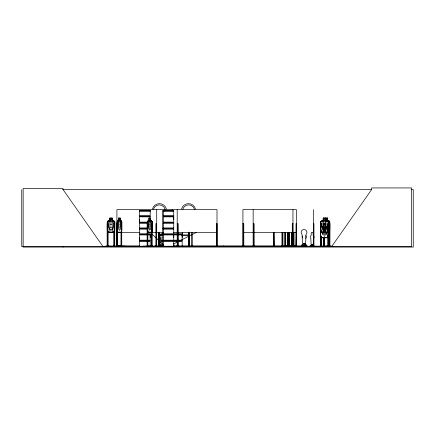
<?xml version="1.0" encoding="UTF-8"?>
<svg xmlns="http://www.w3.org/2000/svg" width="435" height="435" viewBox="0 0 435 435"><rect width="100%" height="100%" fill="white"/><g stroke="black" fill="none" stroke-linecap="round" stroke-linejoin="round"><path stroke-width="0.65" d="M139.445 240.196L139.445 234.922L150.195 234.922L150.184 240.196L139.445 240.196L139.456 237.559M147.508 222.122L139.445 222.122L139.456 219.485M150.184 237.559L150.184 234.922M159.623 234.851L158.78 235.009L159.623 235.009C159.498 237.434 157.84 233.747 158.78 232.817M158.786 234.943L173.75 234.922L173.739 240.196L160.89 240.196L160.901 237.559M163.011 222.122L163.011 216.847L173.75 216.847L173.739 222.122L162.994 222.122L162.994 216.847M173.739 237.559L173.739 234.922M173.739 219.485L173.739 216.847M182.167 237.559L182.167 234.922L182.167 240.196L174.114 240.196M161.477 235.694L158.786 235.607L159.618 235.694M309.339 246.563L309.345 246.107L317.963 246.145L317.963 246.563M154.686 246.466L154.686 246.118M309.345 246.536L317.958 246.509M305.223 245.715L305.332 243.703M305.495 245.481L306.088 234.405A2.871 2.871 0 0 0 306.088 230.343A2.871 2.871 0 0 0 302.026 230.343A2.871 2.871 0 0 0 302.026 234.405L302.624 245.481L303.771 245.481M304.163 243.883L303.983 243.817M311.944 244.845L312.395 244.726L311.933 244.845M311.933 244.785L312.373 244.774M121.207 232.187L121.724 229.457M121.245 232.285L121.854 229.468L121.854 221.877L121.305 220.877L120.229 220.877M121.854 229.468L121.321 232.285L117.608 232.285L117.184 229.457L117.211 221.888L117.7 220.877M151.641 232.187L152.174 229.457M151.679 232.285L152.31 229.468L152.31 221.877L151.739 220.877L150.619 220.877M152.31 229.468L151.755 232.285L147.9 232.285L147.4 229.468L147.4 221.888L147.373 246.585M269.569 246.585L277.209 246.509M143.381 246.585L163.381 246.536M143.621 246.145L150.738 246.107L150.738 246.585M328.942 232.187L329.632 229.457L329.632 221.915M329.768 229.468L328.99 232.285L329.768 229.468L329.768 221.877L328.969 220.877M326.527 218.87L326.614 219.175M110.925 224.324L111.017 224.009L111.088 224.324M113.905 232.285L114.726 229.457M326.413 246.509L318.48 246.585M110.887 219.169L111.017 218.865M110.887 224.313L110.979 224.02M327.479 232.187L328.354 229.457M327.539 232.285L328.474 229.468L327.577 232.285L321.383 232.285L320.611 229.468M304.136 243.627C304.495 243.904 303.151 243.698 304.261 243.747M312.145 244.682L312.069 244.666M327.441 237.695L328.316 234.96M327.501 237.787L328.403 234.976L328.474 221.877L327.512 220.877M328.441 234.976L327.539 237.787L321.318 237.787L320.508 234.976L320.508 227.396L321.378 226.385L323.172 226.385L323.14 223.557L325.804 223.557L325.772 226.385L327.512 226.385M324.385 229.718L324.499 229.751M174.604 246.585L179.307 246.509M240.332 246.585L245.035 246.509M250.56 246.585L255.225 246.525M114.568 246.145L114.557 246.509M104.737 246.585L109.033 246.525M318.85 246.509L318.904 246.107L318.92 246.585M303.717 243.796L304.07 243.535M149.896 220.164L149.874 220.442L149.825 220.115M328.077 228.326L328.599 227.195L328.599 221.915L327.56 220.975L327.56 218.147M117.102 246.585L117.129 221.888L117.624 220.877L118.755 220.877M147.992 220.877L147.454 221.926L147.911 220.877L149.091 220.877M148.014 220.975L147.53 221.926L147.53 229.457L148.014 232.187M326.598 220.306L326.522 220.257M331.655 246.585L371.588 189.611L371.588 187.936L411.515 187.936L411.515 246.585L21.75 246.585L21.75 189.611M324.483 225.906L324.445 225.656M108.076 232.285L107.255 229.468L107.255 221.888L108.097 220.877L109.886 220.877M107.298 246.585L107.298 221.888L108.136 220.975M320.562 246.585L320.573 221.888L321.443 220.877L323.232 220.877M321.481 220.975L320.66 221.926L320.698 229.457L321.449 232.187L327.512 232.187M320.595 227.429L321.416 226.477M149.912 228.516L149.923 228.266M301.629 246.373L301.335 246.547M301.879 246.373L301.585 246.547M302.01 246.542L301.711 246.373M301.966 246.373L302.466 246.373M302.423 246.547L302.716 246.373M303.048 246.585L303.625 246.558L302.803 246.373M303.456 246.558L302.668 246.33M305.348 246.373L304.772 246.574L305.207 246.558M304.756 246.558L305.375 246.558M305.555 246.574L305.767 246.558M305.365 246.569L306.186 246.373M305.337 246.58L305.865 246.569M305.43 246.373L305.729 246.542M305.626 246.563L305.93 246.373M306.316 246.542L306.017 246.373M306.566 246.542L306.267 246.373M313.608 246.33C312.89 246.65 314.298 246.591 313.608 246.33L310.389 246.585L310.737 246.33L310.721 245.335L310.96 246.134M310.514 246.558L311.525 246.558L310.737 246.33M311.357 246.558L310.894 246.569M139.445 246.574L147.514 246.362M162.994 246.574L173.761 246.362M149.89 220.404L149.814 220.132M149.912 228.56L149.917 228.304M109.886 220.975L108.636 221.915L108.636 227.195L109.886 229.457L112.225 229.457L113.475 227.195L113.475 221.915L112.225 220.975M323.259 226.477L321.943 227.423L321.943 232.698L323.259 234.96L325.717 234.96L327.033 232.698L327.033 227.423L325.717 226.477M173.299 244.051L196.207 232.48M114.242 246.525L114.198 245.748M305.702 246.585L305.756 245.867M312.896 246.574L313.276 246.558M313.238 246.58L313.624 246.58M162.989 228.299L162.994 223.188L173.75 223.188L173.75 228.277L162.897 228.424L173.761 228.5L162.929 228.462M324.423 230.447L324.499 230.735M119.516 220.409L119.522 220.115M324.418 220.289L324.515 220.181M162.973 246.379L162.994 241.262L163.011 246.21L173.739 246.21M119.511 230.702L119.511 230.409M111.023 220.442L110.93 220.132M324.45 236.243L324.488 235.917L324.407 236.205M62.575 189.611L371.794 189.611M411.211 189.611L413.25 189.611L413.25 247.064L23.153 247.064L23.153 188.534L63.086 188.534L63.086 189.611L103.013 246.585M139.445 210.458L150.195 210.458M162.994 210.458L173.75 210.458M139.434 210.48L150.206 210.48M162.989 210.48L173.761 210.48M139.434 210.681L150.206 210.67L150.184 215.782L139.445 215.782L139.445 210.692M139.456 211.008L150.184 211.008M173.739 211.008L163.011 211.008L163.011 215.782L173.75 215.782L173.75 210.692L162.989 210.681L162.994 215.782M139.466 211.018L150.173 211.018M163.022 211.018L173.728 211.018M139.369 216.151L150.271 216.151M162.924 216.151L173.826 216.151M139.369 216.478L150.271 216.478M162.924 216.478L173.826 216.478M150.195 216.847L139.445 216.847L139.445 222.122M109.843 218.147L112.225 218.147M118.728 218.147L120.256 218.147M149.064 218.147L150.646 218.147M323.281 218.147L327.626 218.147M119.533 219.066L119.538 219.099M149.896 219.066L149.901 219.099M326.5 220.115L326.587 220.442L326.522 220.148M112.225 220.877L113.926 220.877L114.807 221.877L114.807 229.468L113.954 232.285L108.027 232.285M325.815 220.877L329.034 220.877M108.092 220.975L113.894 220.975M117.646 220.975L121.283 220.975M147.938 220.975L151.717 220.975M321.449 220.975L329.007 220.975M114.764 221.877L114.731 246.585M329.768 221.877L329.697 246.585M109.886 221.915L112.225 221.915M320.573 221.888L320.617 246.585M139.369 222.492L147.547 222.492M162.924 222.492L173.826 222.492M139.369 222.818L147.547 222.818M162.924 222.818L173.826 222.818M147.508 223.188L139.445 223.188L139.445 228.277M113.959 223.606L114.786 223.606M121.724 223.606L121.3 223.606L121.245 246.585M152.174 223.606L151.733 223.606L151.684 246.585M156.709 223.606L155.888 223.606L155.888 245.748M177.197 223.606L178.018 223.606L178.018 245.748M242.926 223.606L243.752 223.606L243.828 245.987L243.676 245.748M253.154 223.606L253.975 223.606L254.056 245.987L253.078 245.748M313.499 223.606L313.809 223.606L313.804 246.585L313.804 223.606M320.562 223.606L321.394 223.606M323.227 223.65L325.717 223.65M321.383 226.477L327.473 226.477M109.886 227.195L112.225 227.195M328.403 227.38L327.473 226.385M139.466 228.125L147.498 228.125M163.022 228.125L173.728 228.125M139.456 228.141L147.503 228.141M173.739 228.141L163.011 228.141L163.011 223.188M147.514 228.277L139.341 228.364L147.508 228.478M139.434 228.554L147.514 228.554M139.434 228.767L147.514 228.756M162.989 228.745L173.761 228.745M139.456 229.082L147.503 229.082M173.739 229.082L163.011 229.082L163.011 233.856L162.994 228.767M111.017 230.447L110.941 230.719M149.868 230.447L149.819 230.719M324.401 230.735L324.466 230.447M108.092 232.187L113.894 232.187M117.646 232.187L121.283 232.187M147.938 232.187L151.717 232.187M116.906 232.622L139.842 232.622M149.645 232.622L163.598 232.622M173.505 232.622L216.325 232.622M243.6 232.622L296.425 232.622M150.195 233.856L139.445 233.856L139.445 228.767M160.89 233.856L173.75 233.856L173.75 228.767M174.114 233.856L182.178 233.856M139.369 234.226L150.271 234.226M160.819 234.226L173.826 234.226M174.076 234.226L182.249 234.226M139.369 234.552L150.271 234.552M160.819 234.552L173.826 234.552M174.076 234.552L182.249 234.552M188.562 234.829L188.322 235.786M174.114 234.922L188.491 234.916M320.508 234.976L321.351 237.787M181.759 235.694L188.491 235.694M321.383 237.695L327.473 237.695M139.369 240.566L150.271 240.566M160.819 240.566L173.826 240.566M174.076 240.566L182.249 240.566M139.369 240.892L150.271 240.892M160.819 240.892L173.826 240.892M174.076 240.892L182.249 240.892M174.114 241.262L182.178 241.262L182.167 246.21M305.87 244.709L306.229 244.709L306.229 246.205M163.544 244.916L159.563 244.916L159.563 245.269L163.544 245.269M313.613 245.335L313.407 246.585M147.052 245.748L147.889 245.748M151.413 245.748L152.25 245.748L152.228 246.585M156.79 245.748L155.806 245.748L155.958 245.987M177.121 245.748L178.1 245.987L177.871 223.606M192.379 245.748L191.422 245.987M217.234 245.748L216.255 245.987L216.407 245.748M242.85 245.748L243.828 245.748M273.37 245.748L274.17 245.748M282.962 245.748L281.983 245.987L282.136 245.748M284.773 245.726L285.452 245.965M287.209 245.748L288.405 245.726M288.78 245.748L289.498 245.748M291.695 245.748L294.022 245.748M295.963 245.748L296.757 245.748M313.407 245.748L313.896 245.748L313.896 246.585M323.428 245.748L324.347 245.987M327.582 245.748L328.583 245.748L328.583 246.585M116.613 245.867L139.624 245.867M163.31 245.867L155.371 245.867L155.371 246.585M173.299 245.867L307.431 245.867L307.431 246.585M107.934 245.987L114.019 245.987M117.325 245.987L121.245 245.987M147.623 245.987L151.684 245.987M293.282 245.987L293.108 223.606L292.287 223.606L292.287 245.748M311.433 245.971L312.08 245.971M313.499 245.987L313.809 245.987M321.367 245.987L329.262 245.748M121.321 246.107L125.285 246.145L125.253 246.585M151.782 246.107L155.801 246.107M318.866 246.145L320.856 246.107M326.913 246.585L326.913 246.107L332.188 246.145M139.456 246.21L147.503 246.21M139.434 246.351L147.514 246.351M162.989 246.351L173.761 246.351L173.739 241.262L160.89 241.262L160.89 245.079M184.592 246.525L193.211 246.585M304.054 243.535L304.315 244.133L303.717 243.975M119.565 228.266L119.56 228.304M324.559 228.266L324.418 228.56L324.548 228.304M326.93 246.107L327.022 246.525L333.145 246.585M117.173 246.525L117.189 245.748M112.877 246.509L125.514 246.585M215.042 246.509L219.746 246.585M324.543 233.769L324.401 234.068L324.532 233.807M155.899 246.525L155.86 245.867M155.692 246.509L155.676 246.118L155.648 246.585M150.162 232.344L163.31 244.807M327.441 226.477L328.349 227.423M327.479 220.975L328.387 221.915L328.387 246.585M113.85 220.975L114.726 221.915M328.942 220.975L329.697 221.915M151.663 220.877L152.255 221.915M151.641 220.975L152.174 221.915L152.201 246.585M121.229 220.877L121.8 221.915M121.207 220.975L121.724 221.915L121.751 246.585M111.034 218.87L111.126 219.169M111.034 224.02L111.126 224.313M320.628 234.96L321.416 237.695M107.342 229.457L108.136 232.187M326.571 218.87L326.647 219.169M300.558 246.585L280.782 246.563M147.454 229.457L147.976 232.285M117.689 232.285L117.26 229.457L117.26 221.926M154.762 246.145L154.762 246.466M330.138 246.107L330.138 246.585M329.969 246.585L329.969 245.748L329.05 245.748L329.061 246.585M329.899 246.585L329.904 223.606L329.126 223.606L329.126 246.585M329.763 245.748L329.763 246.585M329.572 245.748L329.599 246.585M329.333 231.714L329.333 245.911M328.501 246.585L328.501 223.606L327.664 223.606L327.582 246.585M328.43 245.748L328.447 246.585M328.289 245.748L328.273 246.585M327.691 220.877L327.691 218.049L323.194 218.049L323.194 220.877M327.713 245.748L327.734 246.585M327.631 218.049L327.626 220.975M325.815 218.049L325.766 220.975M325.69 218.147L325.728 220.975L327.038 221.915L327.038 227.195L325.728 229.457L323.281 229.457L321.971 227.195L321.971 221.915L323.281 220.975L323.232 218.049M325.619 218.049L325.625 220.975M324.379 220.132L324.379 220.425M324.282 237.798L324.282 245.911M324.075 237.798L324.075 245.911M323.711 237.798L323.711 245.911M323.504 237.798L323.504 245.911M323.319 218.147L323.319 220.975M321.481 245.987L320.481 245.748L320.481 246.585M321.394 237.798L321.367 246.585M321.286 223.606L321.286 226.983M321.286 237.124L321.286 246.585M321.166 245.748L321.182 246.585M320.791 245.748L320.791 246.585M320.774 245.748L320.774 246.585M313.504 209.637L313.504 246.585M312.613 246.134L312.613 244.454L311.732 244.454L311.732 246.134M305.892 244.709L305.892 245.905L302.227 245.905L302.254 244.709L301.895 244.709L301.923 246.205M304.734 245.905L304.734 243.393L303.412 243.393L303.412 245.905M304.571 245.867L304.571 246.585M296.681 245.748L296.681 223.606L296.034 223.606L295.985 245.987L296.289 232.328M296.425 245.748L296.425 209.637L242.926 209.637L242.926 245.748M293.946 232.393L293.946 245.911M293.755 232.393L293.755 245.911M293.157 232.393L293.157 245.911M292.956 209.637L292.956 223.835M292.44 223.606L292.44 245.748M292.342 232.393L292.363 245.987L292.211 245.748M292.064 245.911L292.064 232.393L292.01 245.987L285.175 245.726M291.765 232.393L291.733 245.987M289.427 232.393L289.46 245.987M289.128 232.393L289.15 245.911M288.851 232.393L288.851 245.911M288.334 232.372L288.334 245.889M288.144 245.987L287.883 232.393M287.758 232.372L287.725 245.965M287.29 232.393L287.29 245.911M285.42 232.372L285.42 245.889M285.121 232.372L285.142 245.889M284.843 232.372L284.843 245.889M282.886 232.328L282.886 245.748M282.734 232.328L282.734 245.748M282.212 232.328L282.212 245.748M282.059 232.328L282.059 245.748M274.093 232.328L274.142 245.987L273.838 232.328M273.702 232.328L273.702 245.748M273.446 232.328L273.446 245.748M253.828 223.606L253.828 245.748M253.306 223.606L253.306 245.748M253.154 209.637L253.154 245.748M243.6 223.606L243.6 245.748M243.078 223.606L243.078 245.748M223.324 245.867L223.324 246.585M217.152 245.748L217.152 223.606L216.331 223.606L216.331 245.748M217 245.748L217 209.637L116.906 209.637L116.906 223.835M216.483 223.606L216.483 245.748M192.286 232.328L192.286 245.748M191.509 232.328L191.509 245.748M189.377 232.225L189.377 245.933M189.29 232.225L189.29 245.933M189.198 232.225L189.198 245.933M189.16 232.817L189.16 235.786M188.6 232.225L188.6 245.933M188.513 232.225L188.513 245.933M188.42 232.225L188.42 245.933M182.499 232.676L182.499 234.666M182.401 232.649L182.401 234.601M177.35 223.606L177.35 245.748M177.36 245.867L177.36 246.585M177.197 209.637L177.197 245.748M176.175 245.867L176.175 246.585M174.169 244.916L174.169 245.269M172.162 209.637L172.162 210.991M164.261 209.637L164.261 210.991M160.89 234.922L160.89 240.196M159.514 232.225L159.514 245.933M159.422 232.225L159.422 245.933M159.335 232.225L159.335 245.933M158.737 232.225L158.737 245.933M158.644 232.225L158.644 245.933M158.552 232.225L158.558 245.933M156.709 209.637L156.709 245.748M156.562 223.606L156.562 245.748M154.583 246.107L154.583 246.585M151.489 232.393L151.434 245.987M150.7 220.877L150.7 218.049L149.009 218.049L149.009 220.877M150.619 218.049L150.646 220.975L151.451 221.915L151.451 227.195L150.646 229.457L149.14 229.457L148.335 227.195L148.335 221.915L149.14 220.975L149.14 218.147M150.564 218.147L150.564 220.975M150.184 246.21L150.195 241.262L139.445 241.262L139.445 246.351M149.091 218.049L149.064 220.975M147.867 246.585L147.813 223.606L147.128 223.606L147.128 246.585M147.498 245.748L147.46 246.585M147.324 245.748L147.324 246.585M143.653 246.107L143.653 246.585M121.773 246.585L121.773 245.748L120.995 245.987M121.044 232.393L121.044 245.911M120.533 246.585L120.533 246.107L113.29 246.145L113.323 246.585M120.174 218.147L120.174 220.975M118.809 218.147L118.809 220.975L118.037 221.915L118.037 227.195L118.809 229.457L120.256 229.457L121.028 227.195L121.028 221.915L120.256 220.975L120.305 218.049L118.679 218.049L118.679 220.877M118.755 218.049L118.728 220.975M117.662 245.987L116.678 245.748L116.613 246.585M117.575 246.585L117.526 223.606L116.759 223.606L116.759 246.585L116.852 223.606M117.434 232.328L117.434 245.748M117.325 245.748L117.325 246.585M117.276 232.393L117.276 246.585M117.053 245.748L117.053 246.585M114.867 246.585L114.867 245.748L113.878 245.987M114.682 221.915L114.623 246.585M114.095 223.606L114.095 246.585M114.019 245.748L114.019 246.585M113.959 231.039L113.959 245.911M112.263 220.877L112.306 218.049L109.761 218.049L109.761 220.877M112.181 218.147L112.225 232.285M109.886 218.147L109.886 232.285M109.136 246.585L109.136 246.107L105.145 246.107L105.167 246.585M108.07 246.585L108.07 245.748L107.081 245.748L107.081 246.585M107.934 246.585L107.989 223.606L107.162 223.606L107.162 246.585M107.853 232.393L107.853 246.585M107.733 245.748L107.749 246.585M107.385 221.926L107.385 229.457M107.423 245.748L107.401 246.585M107.2 245.748L107.222 246.585M63.086 246.585L63.086 247.064M181.531 209.007A7.243 7.243 0 0 1 195.522 209.007M182.809 209.317A6.046 6.046 0 0 1 194.483 209.317M152.419 209.007A7.243 7.243 0 0 1 166.409 209.007M153.457 209.317A6.046 6.046 0 0 1 165.131 209.317M305.62 235.618A1.914 1.914 0 0 1 305.62 238.331M302.602 237.934A1.914 1.914 0 0 1 302.602 236.015M163.011 237.559L163.011 240.196L162.994 234.922L163.011 237.559M313.521 238.331L313.118 245.715L311.204 245.715L310.808 238.331A1.914 1.914 0 0 1 311.204 235.313L311.204 233.247A0.957 0.957 0 0 1 312.161 232.29A0.957 0.957 0 0 1 313.124 233.247L313.124 235.313A1.914 1.914 0 0 1 313.515 238.331M119.467 224.248L119.473 224.21M149.825 224.248L149.83 224.21M326.75 233.905L325.902 233.997L324.456 231.268C323.444 235.585 320.22 234.628 323.89 230.642C320.437 226.896 323.368 225.879 324.412 230.006C325.423 225.895 328.539 226.858 324.983 230.664L326.75 233.905M324.39 219.099L324.39 219.099M324.39 224.248L324.401 224.21M324.374 224.607L324.374 224.607M312.879 246.33C312.161 246.64 313.608 246.623 312.879 246.33M111.806 218.615L110.305 218.615L110.305 219.561L111.806 219.561L111.806 218.615M119.995 218.615L119.065 218.615L119.065 219.561L119.995 219.561L119.995 218.615M150.374 218.615L149.412 218.615L149.412 219.561L150.374 219.561L150.374 218.615M325.293 218.615L323.722 218.615L323.722 219.561L325.293 219.561L325.293 218.615M327.212 218.615L325.967 218.615L325.967 219.561L327.212 219.561L327.212 218.615M120.256 221.915L118.809 221.915L118.809 227.195L120.256 227.195L120.256 221.915M150.646 221.915L149.14 221.915L149.14 227.195L150.646 227.195L150.646 221.915M325.728 221.915L323.281 221.915L323.281 227.195L325.728 227.195L325.728 221.915M325.282 224.123L323.7 224.123L323.7 225.064L325.282 225.064L325.282 224.123M325.717 227.423L323.259 227.423L323.259 232.698L325.717 232.698L325.717 227.423M151.858 246.585L151.858 245.748L151.82 246.585M121.419 246.585L121.419 245.748L121.381 246.585"/></g></svg>
